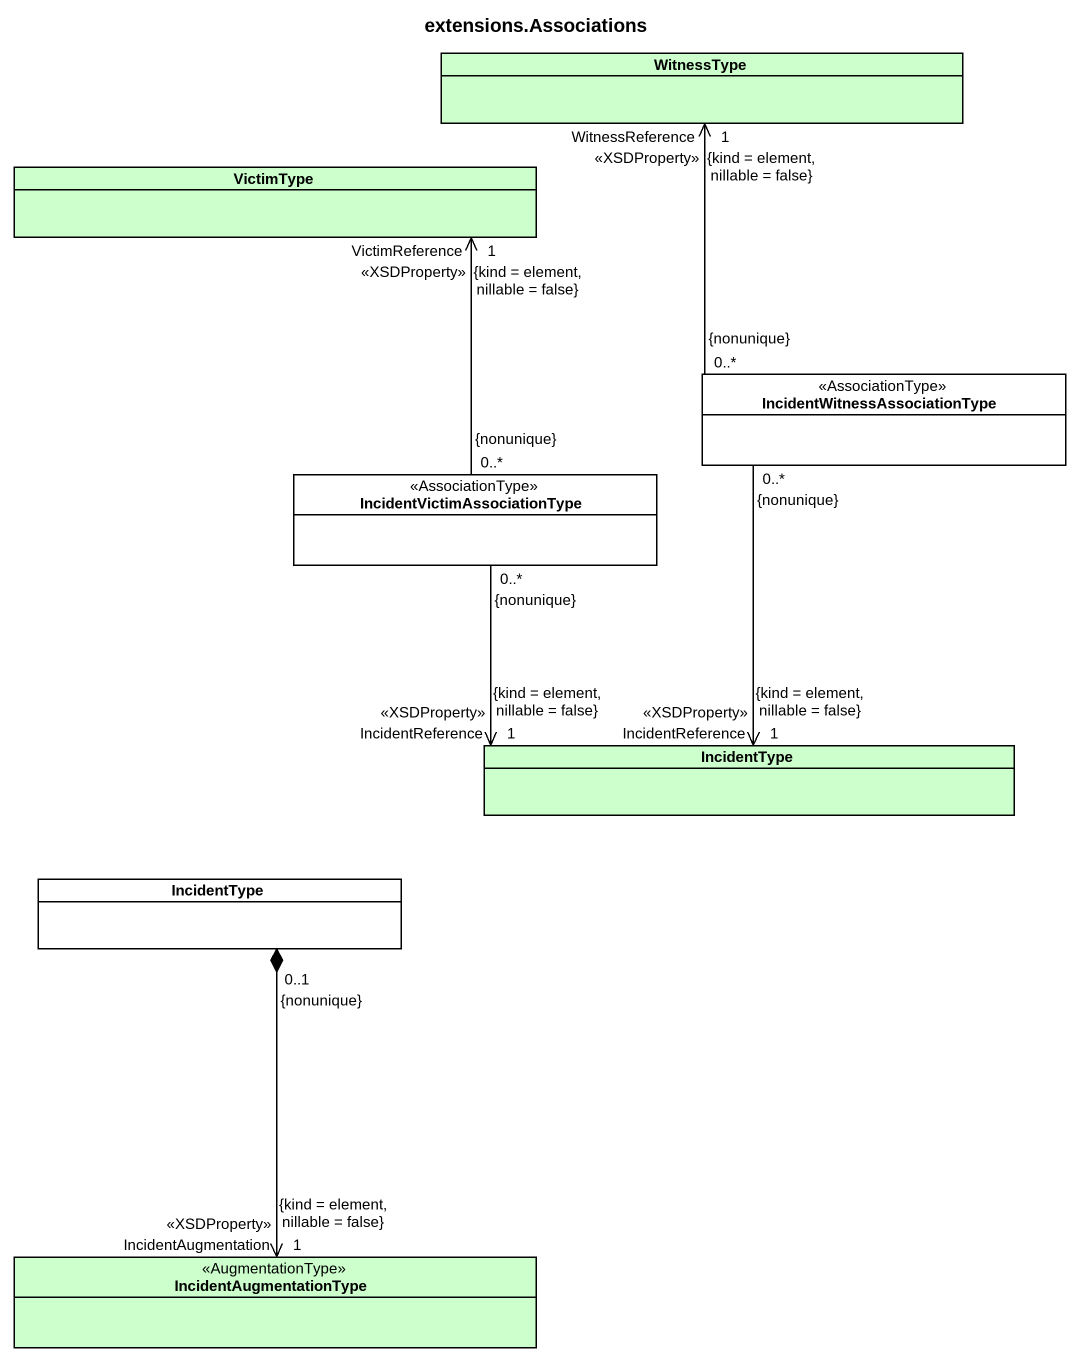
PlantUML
@startuml
title extensions.Associations
hide circle
hide empty members
class WitnessType #CCFFCC
class VictimType #CCFFCC
class "IncidentWitnessAssociationType" as IncidentWitnessAssociationTy <<AssociationType>>
class "IncidentVictimAssociationType" as IncidentVictimAssociationTyp <<AssociationType>>
class IncidentType #CCFFCC
class "IncidentType" as IncidentType_2
class IncidentAugmentationType <<AugmentationType>> #CCFFCC
IncidentWitnessAssociationTy "0..*\n{nonunique}" -up-> "WitnessReference\n<<XSDProperty>>\n1\n{kind = element, nillable = false}" WitnessType
IncidentWitnessAssociationTy "0..*\n{nonunique}" --> "IncidentReference\n<<XSDProperty>>\n1\n{kind = element, nillable = false}" IncidentType
IncidentVictimAssociationTyp "0..*\n{nonunique}" -up-> "VictimReference\n<<XSDProperty>>\n1\n{kind = element, nillable = false}" VictimType
IncidentVictimAssociationTyp "0..*\n{nonunique}" --> "IncidentReference\n<<XSDProperty>>\n1\n{kind = element, nillable = false}" IncidentType
IncidentType_2 "0..1\n{nonunique}" *--> "IncidentAugmentation\n<<XSDProperty>>\n1\n{kind = element, nillable = false}" IncidentAugmentationType
@enduml
